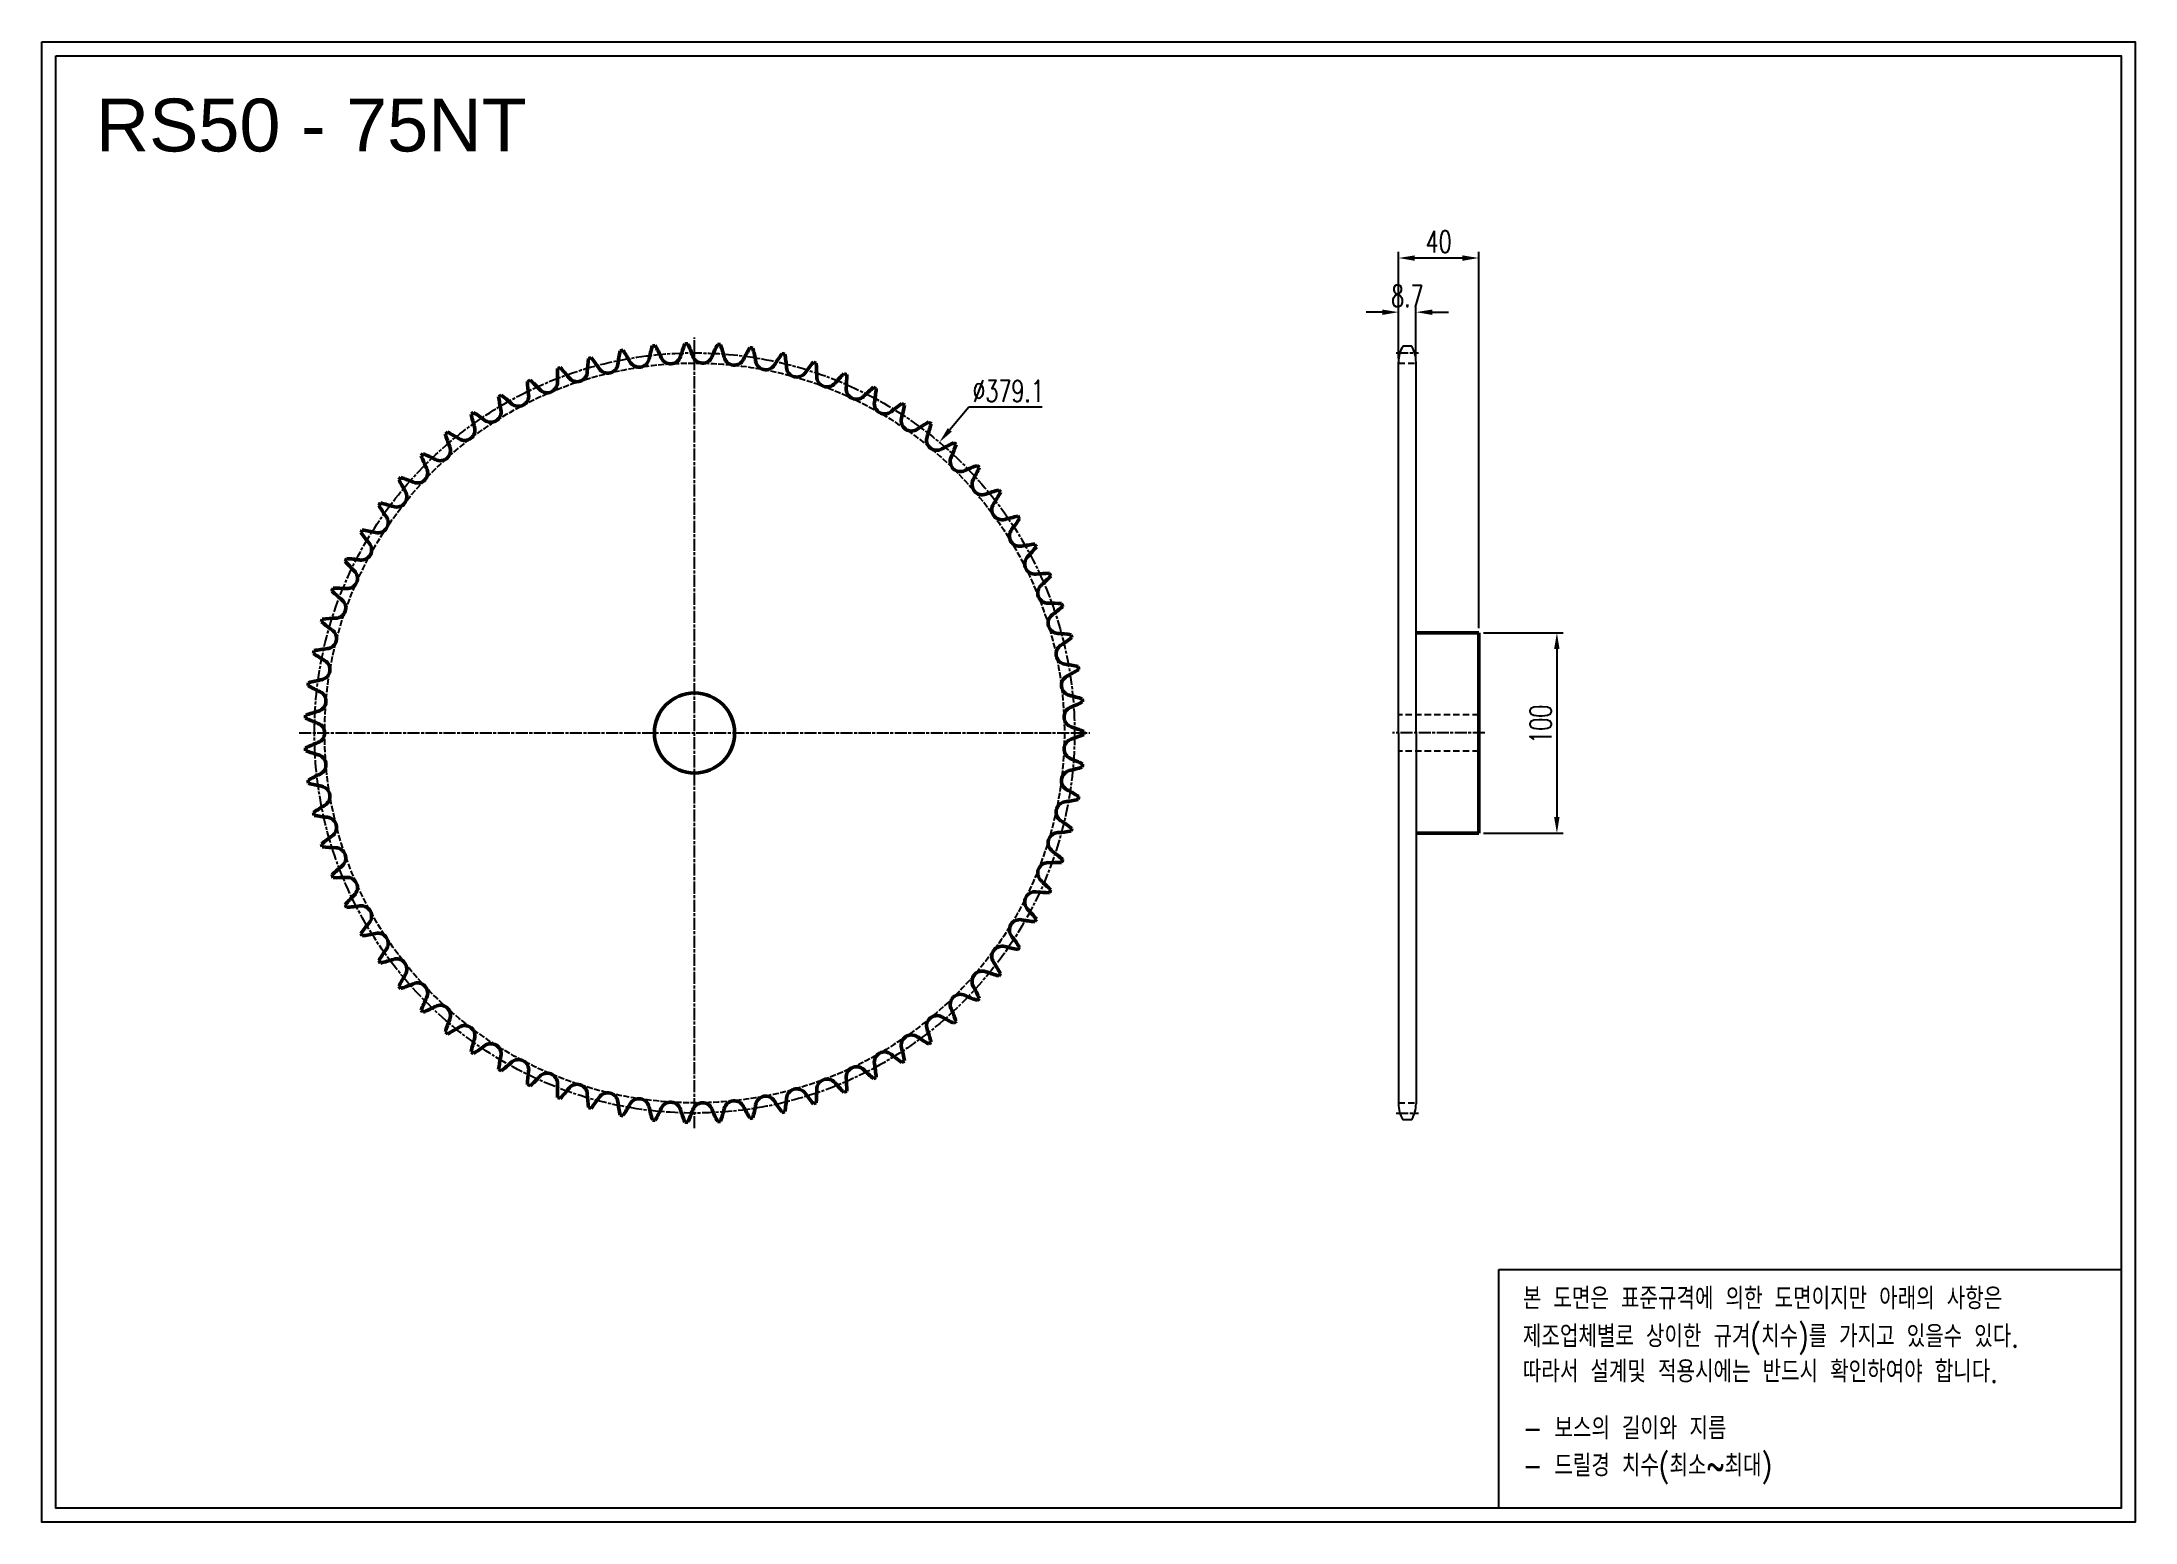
# Model space of a CAD drawing. Header units: millimetres. Extents: x 7225 to 8269, y 3768 to 4507.
import ezdxf

# ---------------------------------------------------------------- set-up
doc = ezdxf.new("R2010")
doc.units = ezdxf.units.MM
for name, pattern in [('AM_ISO02W050', [7.5, 6, -1.5]), ('AM_ISO02W050x2', [3.75, 3, -0.75]), ('AM_ISO08W050', [18, 12, -1.5, 3, -1.5]), ('AM_ISO08W050x2', [9, 6, -0.75, 1.5, -0.75]), ('HIDDEN', [9.525, 6.35, -3.175])]:
    doc.linetypes.add(name, pattern=pattern)
for name, color, linetype, lineweight in [('20', 7, 'Continuous', 50), ('21', 6, 'AM_ISO02W050', 25), ('22', 30, 'AM_ISO08W050', 25), ('23', 40, 'AM_ISO08W050', 25), ('VIS', 7, 'Continuous', 50)]:
    doc.layers.add(name, color=color, linetype=linetype, lineweight=lineweight)
doc.layers.add('HL', color=2, linetype='HIDDEN')
doc.layers.add('S-DIM', color=7, linetype='Continuous')
doc.styles.add('HAN', font='ROMANS.shx', dxfattribs={"width": 0.7, "bigfont": 'whgtxt.shx'})
doc.styles.add('HSG', font='SIMPLEX.shx', dxfattribs={"width": 0.7, "bigfont": 'HSG.shx'})
doc.styles.get("Standard").update_dxf_attribs({"font": 'arial.ttf'})
doc.dimstyles.new('APP23', dxfattribs={"dimscale": 4.5, "dimtxt": 2.4, "dimasz": 1.8, "dimexe": 0.7, "dimexo": 0.5, "dimgap": 0.6, "dimtad": 1, "dimtoh": 1, "dimdec": 1, "dimrnd": 0.01, "dimzin": 9, "dimdsep": 46, "dimtxsty": 'HSG', "dimcen": 0, "dimclrd": 1, "dimclre": 1, "dimclrt": 256, "dimazin": 2, "dimtp": 1, "dimtm": 1, "dimtfac": 0.5, "dimtdec": 1, "dimtix": 1, "dimtofl": 0, "dimtmove": 0, "dimatfit": 3, "dimfxl": 0, "dimtvp": 1, "dimtolj": 2, "dimlwd": -1, "dimlwe": -1, "dimarcsym": 0})

# ---------------------------------------------------------------- blocks, each defined once
blk = doc.blocks.new('*D1')
at = {"layer": 'Defpoints', "color": 0, "transparency": 16777216}
for p in [(7672.2, 4307), (7428, 4017)]:
    blk.add_point(p, dxfattribs=at)
at = {"layer": 'S-DIM', "color": 1, "transparency": 16777216}
for p, q in [((7686.9, 4324.5), (7677.4, 4313.2)), ((7723.5, 4324.5), (7686.9, 4324.5))]:
    blk.add_line(p, q, dxfattribs=at)
blk.add_solid([(7676.4, 4314.1), (7678.4, 4312.3), (7672.2, 4307)], dxfattribs=at)
at = {"layer": 'S-DIM', "transparency": 16777216, "insert": (7706.5, 4332.6), "char_height": 10.8, "attachment_point": 5, "style": 'HSG'}
blk.add_mtext('\\A2;∅379.1', dxfattribs=at)
blk = doc.blocks.new('*D2')
at = {"layer": 'Defpoints', "color": 0, "transparency": 16777216}
for p in [(7909.9, 4371.9), (7901.2, 4346.5), (7909.9, 4346.5)]:
    blk.add_point(p, dxfattribs=at)
at = {"layer": 'S-DIM', "color": 1, "transparency": 16777216}
for p, q in [((7901.2, 4348.7), (7901.2, 4375)), ((7909.9, 4348.7), (7909.9, 4375)), ((7893.1, 4371.9), (7885, 4371.9)), ((7918, 4371.9), (7926.1, 4371.9))]:
    blk.add_line(p, q, dxfattribs=at)
for points in [[(7893.1, 4373.2), (7893.1, 4370.5), (7901.2, 4371.9)], [(7918, 4373.2), (7918, 4370.5), (7909.9, 4371.9)]]:
    blk.add_solid(points, dxfattribs=at)
at = {"layer": 'S-DIM', "transparency": 16777216, "insert": (7905.6, 4380), "char_height": 10.8, "attachment_point": 5, "style": 'HSG'}
blk.add_mtext('\\A2;8.7', dxfattribs=at)
blk = doc.blocks.new('*D3')
at = {"layer": 'Defpoints', "color": 0, "transparency": 16777216}
for p in [(7941.2, 4398.9), (7901.2, 4346.5), (7941.2, 4212)]:
    blk.add_point(p, dxfattribs=at)
at = {"layer": 'S-DIM', "color": 1, "transparency": 16777216}
for p, q in [((7901.2, 4348.7), (7901.2, 4402)), ((7909.3, 4398.9), (7933.1, 4398.9)), ((7941.2, 4214.3), (7941.2, 4402))]:
    blk.add_line(p, q, dxfattribs=at)
for points in [[(7909.3, 4400.2), (7909.3, 4397.5), (7901.2, 4398.9)], [(7933.1, 4400.2), (7933.1, 4397.5), (7941.2, 4398.9)]]:
    blk.add_solid(points, dxfattribs=at)
at = {"layer": 'S-DIM', "transparency": 16777216, "insert": (7921.2, 4407), "char_height": 10.8, "attachment_point": 5, "style": 'HSG'}
blk.add_mtext('\\A2;40', dxfattribs=at)
blk = doc.blocks.new('*D4')
at = {"layer": 'Defpoints', "color": 0, "transparency": 16777216}
for p in [(7941.2, 4212), (7941.2, 4112), (7980.2, 4112)]:
    blk.add_point(p, dxfattribs=at)
at = {"layer": 'S-DIM', "color": 1, "transparency": 16777216}
for p, q in [((7943.5, 4212), (7983.3, 4212)), ((7980.2, 4203.9), (7980.2, 4120.1)), ((7943.5, 4112), (7983.3, 4112))]:
    blk.add_line(p, q, dxfattribs=at)
for points in [[(7978.8, 4203.9), (7981.5, 4203.9), (7980.2, 4212)], [(7978.8, 4120.1), (7981.5, 4120.1), (7980.2, 4112)]]:
    blk.add_solid(points, dxfattribs=at)
at = {"layer": 'S-DIM', "transparency": 16777216, "insert": (7972.1, 4166.4), "char_height": 10.8, "attachment_point": 5, "rotation": 90, "style": 'HSG'}
blk.add_mtext('\\A2;100', dxfattribs=at)

msp = doc.modelspace()

# ---------------------------------------------------------------- linework, layer by layer
for p, q in [((7907.79, 4354.89), (7903.35, 4354.89)), ((7901.22, 4162.03), (7901.22, 4346.96)), ((7909.92, 4162.03), (7909.92, 4346.96)), ((7901.22, 4162.03), (7901.22, 3977.11)), ((7909.92, 4162.03), (7909.92, 3977.11)), ((7907.79, 3969.17), (7903.35, 3969.17))]:
    msp.add_line(p, q)
for points in [[(7224.57, 4506.68), (8268.58, 4506.68), (8268.58, 3768.49), (7224.57, 3768.49)], [(7231.6, 4499.65), (8261.55, 4499.65), (8261.55, 3775.52), (7231.6, 3775.52)]]:
    msp.add_lwpolyline(points, close=True)
at = {"color": 6}
msp.add_lwpolyline([(7951.21, 3894.42), (8261.55, 3894.42), (8261.55, 3775.52), (7951.21, 3775.52)], close=True, dxfattribs=at)
for centre, start, end in [((7917.09, 4346.96), 150, 180), ((7894.05, 4346.96), 0, 30), ((7917.09, 3977.11), 180, 210), ((7894.05, 3977.11), 330, 0)]:
    msp.add_arc(centre, 15.87, start, end)
at = {"layer": '20'}
msp.add_circle((7550.08, 4162.03), 20, dxfattribs=at)
for centre, radius, start, end in [((7619.16, 4328.68), 93.88, 163.69232, 167.8), ((7550.08, 4162.03), 194.15, 95.78277, 96.21723), ((7447.87, 4310.67), 93.88, 24.2, 28.30768), ((7632.86, 4322.31), 93.88, 158.89232, 163), ((7550.08, 4162.03), 194.15, 90.98277, 91.41723), ((7460.67, 4318.7), 93.88, 19.4, 23.50768), ((7645.98, 4314.82), 93.88, 154.09232, 158.2), ((7550.08, 4162.03), 194.15, 86.18277, 86.61723), ((7474.09, 4325.64), 93.88, 14.6, 18.70768), ((7658.43, 4306.26), 93.88, 149.29232, 153.4), ((7550.08, 4162.03), 194.15, 81.38277, 81.81723), ((7488.05, 4331.42), 93.88, 9.8, 13.90768), ((7575.55, 4340.62), 93.88, 178.09232, 182.2), ((7550.08, 4162.03), 194.15, 110.18277, 110.61723), ((7414.11, 4280.58), 93.88, 38.6, 42.70768), ((7590.4, 4337.86), 93.88, 173.29232, 177.4), ((7550.08, 4162.03), 194.15, 105.38277, 105.81723), ((7424.51, 4291.55), 93.88, 33.8, 37.90768), ((7506.79, 4346.62), 5.13, 213.8, 352.6), ((7604.97, 4333.87), 93.88, 168.49232, 172.6), ((7550.08, 4162.03), 194.15, 100.58277, 101.01723), ((7435.79, 4301.6), 93.88, 29, 33.10768), ((7522.38, 4349.6), 5.13, 209, 347.8), ((7538.18, 4351.26), 5.13, 204.2, 343), ((7554.05, 4351.59), 5.13, 199.4, 338.2), ((7569.9, 4350.59), 5.13, 194.6, 333.4), ((7585.61, 4348.27), 5.13, 189.8, 328.6), ((7670.12, 4296.69), 93.88, 144.49232, 148.6), ((7550.08, 4162.03), 194.15, 76.58277, 77.01723), ((7502.44, 4336.02), 93.88, 5, 9.10768), ((7601.07, 4344.65), 5.13, 185, 323.8), ((7680.97, 4286.17), 93.88, 139.69232, 143.8), ((7550.08, 4162.03), 194.15, 71.78277, 72.21723), ((7517.16, 4339.4), 93.88, 0.2, 4.30768), ((7550.08, 4162.03), 194.15, 114.98277, 115.41723), ((7560.51, 4342.12), 93.88, 182.89232, 187), ((7404.67, 4268.79), 93.88, 43.4, 47.50768), ((7476.61, 4336.82), 5.13, 223.4, 2.2), ((7491.49, 4342.35), 5.13, 218.6, 357.4), ((7616.17, 4339.74), 5.13, 180.2, 319), ((7690.89, 4274.79), 93.88, 134.89232, 139), ((7550.08, 4162.03), 194.15, 66.98277, 67.41723), ((7630.81, 4333.59), 5.13, 175.4, 314.2), ((7532.12, 4341.53), 93.88, 355.4, 359.50768), ((7699.84, 4262.61), 93.88, 130.09232, 134.2), ((7550.08, 4162.03), 194.15, 62.18277, 62.61723), ((7547.2, 4342.4), 93.88, 350.6, 354.70768), ((7448.49, 4322.12), 5.13, 233, 11.8), ((7550.08, 4162.03), 194.15, 119.78277, 120.21723), ((7545.41, 4342.36), 93.88, 187.69232, 191.8), ((7396.25, 4256.25), 93.88, 48.2, 52.30768), ((7462.24, 4330.06), 5.13, 228.2, 7), ((7644.88, 4326.23), 5.13, 170.6, 309.4), ((7707.73, 4249.72), 93.88, 125.29232, 129.4), ((7562.31, 4342.01), 93.88, 345.8, 349.90768), ((7550.08, 4162.03), 194.15, 57.38277, 57.81723), ((7550.08, 4162.03), 194.15, 129.38277, 129.81723), ((7382.69, 4229.27), 93.88, 57.8, 61.90768), ((7435.45, 4313.06), 5.13, 237.8, 16.6), ((7550.08, 4162.03), 194.15, 124.58277, 125.01723), ((7530.33, 4341.34), 93.88, 192.49232, 196.6), ((7388.9, 4243.05), 93.88, 53, 57.10768), ((7658.29, 4317.72), 5.13, 165.8, 304.6), ((7714.51, 4236.22), 93.88, 120.49232, 124.6), ((7577.32, 4340.36), 93.88, 341, 345.10768), ((7550.08, 4162.03), 194.15, 52.58277, 53.01723), ((7423.22, 4302.93), 5.13, 242.6, 21.4), ((7515.4, 4339.06), 93.88, 197.29232, 201.4), ((7670.94, 4308.12), 5.13, 161, 299.8), ((7720.14, 4222.21), 93.88, 115.69232, 119.8), ((7592.15, 4337.45), 93.88, 336.2, 340.30768), ((7550.08, 4162.03), 194.15, 47.78277, 48.21723), ((7411.87, 4291.82), 5.13, 247.4, 26.2), ((7550.08, 4162.03), 194.15, 134.18277, 134.61723), ((7500.71, 4335.54), 93.88, 202.09232, 206.2), ((7377.65, 4215.03), 93.88, 62.6, 66.70768), ((7682.74, 4297.5), 5.13, 156.2, 295), ((7724.58, 4207.76), 93.88, 110.89232, 115), ((7606.68, 4333.32), 93.88, 331.4, 335.50768), ((7550.08, 4162.03), 194.15, 42.98277, 43.41723), ((7401.49, 4279.8), 5.13, 252.2, 31), ((7550.08, 4162.03), 194.15, 138.98277, 139.41723), ((7486.36, 4330.8), 93.88, 206.89232, 211), ((7373.82, 4200.42), 93.88, 67.4, 71.50768), ((7693.61, 4285.92), 5.13, 151.4, 290.2), ((7727.8, 4193), 93.88, 106.09232, 110.2), ((7620.81, 4327.98), 93.88, 326.6, 330.70768), ((7550.08, 4162.03), 194.15, 38.18277, 38.61723), ((7550.08, 4162.03), 194.15, 143.78277, 144.21723), ((7472.46, 4324.87), 93.88, 211.69232, 215.8), ((7371.23, 4185.53), 93.88, 72.2, 76.30768), ((7703.47, 4273.48), 5.13, 146.6, 285.4), ((7729.76, 4178.02), 93.88, 101.29232, 105.4), ((7550.08, 4162.03), 194.15, 33.38277, 33.81723), ((7550.08, 4162.03), 194.15, 148.58277, 149.01723), ((7459.11, 4317.81), 93.88, 216.49232, 220.6), ((7369.89, 4170.48), 93.88, 77, 81.10768), ((7392.16, 4266.96), 5.13, 257, 35.8), ((7712.26, 4260.25), 5.13, 141.8, 280.6), ((7634.45, 4321.48), 93.88, 321.8, 325.90768), ((7383.93, 4253.37), 5.13, 261.8, 40.6), ((7730.47, 4162.93), 93.88, 96.49232, 100.6), ((7719.91, 4246.34), 5.13, 137, 275.8), ((7647.5, 4313.86), 93.88, 317, 321.10768), ((7550.08, 4162.03), 194.15, 28.58277, 29.01723), ((7550.08, 4162.03), 194.15, 153.38277, 153.81723), ((7446.39, 4309.65), 93.88, 221.29232, 225.4), ((7369.81, 4155.38), 93.88, 81.8, 85.90768), ((7376.87, 4239.15), 5.13, 266.6, 45.4), ((7729.91, 4147.83), 93.88, 91.69232, 95.8), ((7659.86, 4305.18), 93.88, 312.2, 316.30768), ((7550.08, 4162.03), 194.15, 23.78277, 24.21723), ((7550.08, 4162.03), 194.15, 158.18277, 158.61723), ((7434.41, 4300.45), 93.88, 226.09232, 230.2), ((7371, 4140.32), 93.88, 86.6, 90.70768), ((7371.03, 4224.39), 5.13, 271.4, 50.2), ((7726.37, 4231.83), 5.13, 132.2, 271), ((7550.08, 4162.03), 194.15, 162.98277, 163.41723), ((7373.45, 4125.41), 93.88, 91.4, 95.50768), ((7728.1, 4132.84), 93.88, 86.89232, 91), ((7731.59, 4216.83), 5.13, 127.4, 266.2), ((7671.45, 4295.49), 93.88, 307.4, 311.50768), ((7550.08, 4162.03), 194.15, 18.98277, 19.41723), ((7423.23, 4290.29), 93.88, 230.89232, 235), ((7366.44, 4209.18), 5.13, 276.2, 55), ((7725.03, 4118.04), 93.88, 82.09232, 86.2), ((7682.2, 4284.86), 93.88, 302.6, 306.70768), ((7550.08, 4162.03), 194.15, 14.18277, 14.61723), ((7550.08, 4162.03), 194.15, 167.78277, 168.21723), ((7412.94, 4279.22), 93.88, 235.69232, 239.8), ((7377.13, 4110.75), 93.88, 96.2, 100.30768), ((7363.14, 4193.65), 5.13, 281, 59.8), ((7735.54, 4201.45), 5.13, 122.6, 261.4), ((7550.08, 4162.03), 194.15, 172.58277, 173.01723), ((7382.03, 4096.46), 93.88, 101, 105.10768), ((7738.19, 4185.8), 5.13, 117.8, 256.6), ((7720.73, 4103.56), 93.88, 77.29232, 81.4), ((7692.01, 4273.38), 93.88, 297.8, 301.90768), ((7550.08, 4162.03), 194.15, 9.38277, 9.81723), ((7403.62, 4267.34), 93.88, 240.49232, 244.6), ((7361.15, 4177.9), 5.13, 285.8, 64.6), ((7715.24, 4089.48), 93.88, 72.49232, 76.6), ((7700.83, 4261.11), 93.88, 293, 297.10768), ((7550.08, 4162.03), 194.15, 4.58277, 5.01723), ((7550.08, 4162.03), 194.15, 177.38277, 177.81723), ((7395.32, 4254.71), 93.88, 245.29232, 249.4), ((7388.11, 4082.63), 93.88, 105.8, 109.90768), ((7360.48, 4162.03), 5.13, 290.6, 69.4), ((7739.52, 4169.97), 5.13, 113, 251.8), ((7395.32, 4069.35), 93.88, 110.6, 114.70768), ((7739.52, 4154.09), 5.13, 108.2, 247), ((7708.59, 4075.92), 93.88, 67.69232, 71.8), ((7708.59, 4248.15), 93.88, 288.2, 292.30768), ((7550.08, 4162.03), 194.15, 359.78277, 0.21723), ((7550.08, 4162.03), 194.15, 182.18277, 182.61723), ((7388.11, 4241.44), 93.88, 250.09232, 254.2), ((7361.15, 4146.17), 5.13, 295.4, 74.2), ((7715.24, 4234.58), 93.88, 283.4, 287.50768), ((7700.83, 4062.96), 93.88, 62.89232, 67), ((7550.08, 4162.03), 194.15, 354.98277, 355.41723), ((7403.62, 4056.73), 93.88, 115.4, 119.50768), ((7550.08, 4162.03), 194.15, 186.98277, 187.41723), ((7382.03, 4227.6), 93.88, 254.89232, 259), ((7363.14, 4130.41), 5.13, 300.2, 79), ((7738.19, 4138.27), 5.13, 103.4, 242.2), ((7412.94, 4044.84), 93.88, 120.2, 124.30768), ((7735.54, 4122.61), 5.13, 98.6, 237.4), ((7720.73, 4220.51), 93.88, 278.6, 282.70768), ((7692.01, 4050.69), 93.88, 58.09232, 62.2), ((7550.08, 4162.03), 194.15, 350.18277, 350.61723), ((7550.08, 4162.03), 194.15, 191.78277, 192.21723), ((7377.13, 4213.31), 93.88, 259.69232, 263.8), ((7366.44, 4114.88), 5.13, 305, 83.8), ((7682.2, 4039.2), 93.88, 53.29232, 57.4), ((7550.08, 4162.03), 194.15, 345.38277, 345.81723), ((7423.23, 4033.78), 93.88, 125, 129.10768), ((7550.08, 4162.03), 194.15, 196.58277, 197.01723), ((7373.45, 4198.66), 93.88, 264.49232, 268.6), ((7371.03, 4099.68), 5.13, 309.8, 88.6), ((7731.59, 4107.23), 5.13, 93.8, 232.6), ((7671.45, 4028.58), 93.88, 48.49232, 52.6), ((7725.03, 4206.02), 93.88, 273.8, 277.90768), ((7434.41, 4023.61), 93.88, 129.8, 133.90768), ((7726.37, 4092.24), 5.13, 89, 227.8), ((7728.1, 4191.23), 93.88, 269, 273.10768), ((7550.08, 4162.03), 194.15, 340.58277, 341.01723), ((7550.08, 4162.03), 194.15, 201.38277, 201.81723), ((7371, 4183.75), 93.88, 269.29232, 273.4), ((7376.87, 4084.92), 5.13, 314.6, 93.4), ((7719.91, 4077.73), 5.13, 84.2, 223), ((7729.91, 4176.23), 93.88, 264.2, 268.30768), ((7659.86, 4018.89), 93.88, 43.69232, 47.8), ((7550.08, 4162.03), 194.15, 335.78277, 336.21723), ((7446.39, 4014.42), 93.88, 134.6, 138.70768), ((7550.08, 4162.03), 194.15, 206.18277, 206.61723), ((7369.81, 4168.69), 93.88, 274.09232, 278.2), ((7383.93, 4070.69), 5.13, 319.4, 98.2), ((7647.5, 4010.21), 93.88, 38.89232, 43), ((7459.11, 4006.26), 93.88, 139.4, 143.50768), ((7550.08, 4162.03), 194.15, 210.98277, 211.41723), ((7369.89, 4153.58), 93.88, 278.89232, 283), ((7392.16, 4057.11), 5.13, 324.2, 103), ((7712.26, 4063.82), 5.13, 79.4, 218.2), ((7730.47, 4161.13), 93.88, 259.4, 263.50768), ((7550.08, 4162.03), 194.15, 330.98277, 331.41723), ((7472.46, 3999.19), 93.88, 144.2, 148.30768), ((7703.47, 4050.59), 5.13, 74.6, 213.4), ((7729.76, 4146.04), 93.88, 254.6, 258.70768), ((7634.45, 4002.59), 93.88, 34.09232, 38.2), ((7550.08, 4162.03), 194.15, 326.18277, 326.61723), ((7550.08, 4162.03), 194.15, 215.78277, 216.21723), ((7371.23, 4138.53), 93.88, 283.69232, 287.8), ((7401.49, 4044.26), 5.13, 329, 107.8), ((7486.36, 3993.27), 93.88, 149, 153.10768), ((7693.61, 4038.14), 5.13, 69.8, 208.6), ((7727.8, 4131.06), 93.88, 249.8, 253.90768), ((7620.81, 3996.09), 93.88, 29.29232, 33.4), ((7550.08, 4162.03), 194.15, 321.38277, 321.81723), ((7550.08, 4162.03), 194.15, 220.58277, 221.01723), ((7373.82, 4123.65), 93.88, 288.49232, 292.6), ((7411.87, 4032.24), 5.13, 333.8, 112.6), ((7500.71, 3988.53), 93.88, 153.8, 157.90768), ((7682.74, 4026.57), 5.13, 65, 203.8), ((7724.58, 4116.3), 93.88, 245, 249.10768), ((7606.68, 3990.75), 93.88, 24.49232, 28.6), ((7550.08, 4162.03), 194.15, 225.38277, 225.81723), ((7377.65, 4109.03), 93.88, 293.29232, 297.4), ((7423.22, 4021.13), 5.13, 338.6, 117.4), ((7670.94, 4015.94), 5.13, 60.2, 199), ((7720.14, 4101.86), 93.88, 240.2, 244.30768), ((7592.15, 3986.61), 93.88, 19.69232, 23.8), ((7550.08, 4162.03), 194.15, 316.58277, 317.01723), ((7515.4, 3985.01), 93.88, 158.6, 162.70768), ((7550.08, 4162.03), 194.15, 230.18277, 230.61723), ((7382.69, 4094.79), 93.88, 298.09232, 302.2), ((7435.45, 4011.01), 5.13, 343.4, 122.2), ((7530.33, 3982.73), 93.88, 163.4, 167.50768), ((7658.29, 4006.34), 5.13, 55.4, 194.2), ((7714.51, 4087.84), 93.88, 235.4, 239.50768), ((7577.32, 3983.71), 93.88, 14.89232, 19), ((7550.08, 4162.03), 194.15, 311.78277, 312.21723), ((7550.08, 4162.03), 194.15, 234.98277, 235.41723), ((7388.9, 4081.02), 93.88, 302.89232, 307), ((7448.49, 4001.95), 5.13, 348.2, 127), ((7545.41, 3981.7), 93.88, 168.2, 172.30768), ((7462.24, 3994.01), 5.13, 353, 131.8), ((7644.88, 3997.83), 5.13, 50.6, 189.4), ((7707.73, 4074.34), 93.88, 230.6, 234.70768), ((7562.31, 3982.06), 93.88, 10.09232, 14.2), ((7550.08, 4162.03), 194.15, 306.98277, 307.41723), ((7550.08, 4162.03), 194.15, 239.78277, 240.21723), ((7396.25, 4067.82), 93.88, 307.69232, 311.8), ((7560.51, 3981.94), 93.88, 173, 177.10768), ((7404.67, 4055.28), 93.88, 312.49232, 316.6), ((7476.61, 3987.25), 5.13, 357.8, 136.6), ((7616.17, 3984.32), 5.13, 41, 179.8), ((7630.81, 3990.48), 5.13, 45.8, 184.6), ((7532.12, 3982.54), 93.88, 0.49232, 4.6), ((7699.84, 4061.46), 93.88, 225.8, 229.90768), ((7550.08, 4162.03), 194.15, 297.38277, 297.81723), ((7547.2, 3981.66), 93.88, 5.29232, 9.4), ((7550.08, 4162.03), 194.15, 302.18277, 302.61723), ((7550.08, 4162.03), 194.15, 244.58277, 245.01723), ((7575.55, 3983.45), 93.88, 177.8, 181.90768), ((7550.08, 4162.03), 194.15, 249.38277, 249.81723), ((7414.11, 4043.48), 93.88, 317.29232, 321.4), ((7491.49, 3981.71), 5.13, 2.6, 141.4), ((7590.4, 3986.2), 93.88, 182.6, 186.70768), ((7424.51, 4032.52), 93.88, 322.09232, 326.2), ((7506.79, 3977.44), 5.13, 7.4, 146.2), ((7604.97, 3990.19), 93.88, 187.4, 191.50768), ((7522.38, 3974.47), 5.13, 12.2, 151), ((7538.18, 3972.81), 5.13, 17, 155.8), ((7569.9, 3973.47), 5.13, 26.6, 165.4), ((7585.61, 3975.79), 5.13, 31.4, 170.2), ((7670.12, 4027.38), 93.88, 211.4, 215.50768), ((7502.44, 3988.05), 93.88, 350.89232, 355), ((7601.07, 3979.42), 5.13, 36.2, 175), ((7680.97, 4037.89), 93.88, 216.2, 220.30768), ((7517.16, 3984.67), 93.88, 355.69232, 359.8), ((7690.89, 4049.28), 93.88, 221, 225.10768), ((7550.08, 4162.03), 194.15, 292.58277, 293.01723), ((7550.08, 4162.03), 194.15, 254.18277, 254.61723), ((7550.08, 4162.03), 194.15, 258.98277, 259.41723), ((7435.79, 4022.47), 93.88, 326.89232, 331), ((7619.16, 3995.39), 93.88, 192.2, 196.30768), ((7550.08, 4162.03), 194.15, 263.78277, 264.21723), ((7447.87, 4013.39), 93.88, 331.69232, 335.8), ((7632.86, 4001.75), 93.88, 197, 201.10768), ((7550.08, 4162.03), 194.15, 268.58277, 269.01723), ((7460.67, 4005.36), 93.88, 336.49232, 340.6), ((7554.05, 3972.47), 5.13, 21.8, 160.6), ((7645.98, 4009.24), 93.88, 201.8, 205.90768), ((7550.08, 4162.03), 194.15, 273.38277, 273.81723), ((7474.09, 3998.43), 93.88, 341.29232, 345.4), ((7658.43, 4017.8), 93.88, 206.6, 210.70768), ((7550.08, 4162.03), 194.15, 278.18277, 278.61723), ((7488.05, 3992.64), 93.88, 346.09232, 350.2), ((7550.08, 4162.03), 194.15, 282.98277, 283.41723), ((7550.08, 4162.03), 194.15, 287.78277, 288.21723)]:
    msp.add_arc(centre, radius, start, end, dxfattribs=at)
at = {"layer": '21', "linetype": 'AM_ISO02W050x2'}
msp.add_circle((7550.08, 4162.03), 184.47, dxfattribs=at)
at = {"layer": '22', "linetype": 'AM_ISO08W050x2'}
for p, q in [((7900.04, 4351.58), (7911.1, 4351.58)), ((7944.25, 4162.03), (7898.19, 4162.03)), ((7900.04, 3972.48), (7911.1, 3972.48))]:
    msp.add_line(p, q, dxfattribs=at)
msp.add_circle((7550.08, 4162.03), 189.55, dxfattribs=at)
at = {"layer": '23', "linetype": 'AM_ISO08W050x2'}
for p, q in [((7550.08, 3964.89), (7550.08, 4359.18)), ((7352.94, 4162.03), (7747.23, 4162.03))]:
    msp.add_line(p, q, dxfattribs=at)
at = {"layer": 'HL', "ltscale": 0.5}
for p, q in [((7901.22, 4346.5), (7909.92, 4346.5)), ((7941.22, 4171.03), (7901.22, 4171.03)), ((7941.22, 4153.03), (7901.22, 4153.03)), ((7901.22, 3977.57), (7909.92, 3977.57))]:
    msp.add_line(p, q, dxfattribs=at)
at = {"layer": 'VIS'}
for p, q in [((7941.22, 4212.03), (7909.92, 4212.03)), ((7941.22, 4212.03), (7941.22, 4112.03)), ((7941.22, 4112.03), (7909.92, 4112.03))]:
    msp.add_line(p, q, dxfattribs=at)

# ---------------------------------------------------------------- texts
msp.add_text('RS50 - 75NT', height=26.364).set_placement((7251.46, 4452.02))
at = {"color": 6, "style": 'HAN', "width": 0.8}
for s, p in [('본 도면은 표준규격에 의한 도면이지만 아래의 사항은', (7963.21, 3874.6)), ('제조업체별로 상이한 규겨(치수)를 가지고 있을수 있다.', (7963.21, 3855.69)), ('따라서 설계및 적용시에는 반드시 확인하여야 합니다.', (7963.21, 3838.12)), ('- 보스의 길이와 지름', (7963.21, 3809.83)), ('- 드릴경 치수(최소~최대)', (7963.21, 3791.24))]:
    msp.add_text(s, height=10.912, dxfattribs=at).set_placement(p)

# ---------------------------------------------------------------- dimensions: what is measured, and where the dimension line sits
at = {"layer": 'S-DIM'}
dim = msp.add_linear_dim(base=(7941.22, 4398.86), p1=(7901.22, 4346.5), p2=(7941.22, 4212.03), dimstyle='APP23', dxfattribs=at)
dim.commit()
dim.dimension.update_dxf_attribs({"geometry": '*D3', "text_midpoint": (7921.22, 4406.96)})
dim = msp.add_linear_dim(base=(7909.92, 4371.86), p1=(7901.22, 4346.5), p2=(7909.92, 4346.5), dimstyle='APP23', dxfattribs=at)
dim.commit()
dim.dimension.update_dxf_attribs({"geometry": '*D2', "text_midpoint": (7905.57, 4371.86), "dimtype": 128})
at = {"layer": 'S-DIM', "color": 3}
dim = msp.add_diameter_dim_2p(p1=(7427.99, 4017.05), p2=(7672.18, 4307.02), dimstyle='APP23', dxfattribs=at)
dim.commit()
dim.dimension.update_dxf_attribs({"geometry": '*D1', "text_midpoint": (7706.55, 4324.54), "dimtype": 131})
at = {"layer": 'S-DIM'}
dim = msp.add_linear_dim(base=(7980.16, 4112.03), p1=(7941.22, 4212.03), p2=(7941.22, 4112.03), angle=90, dimstyle='APP23', dxfattribs=at)
dim.commit()
dim.dimension.update_dxf_attribs({"geometry": '*D4', "text_midpoint": (7980.16, 4166.44), "dimtype": 128})

doc.saveas('drawing.dxf')
